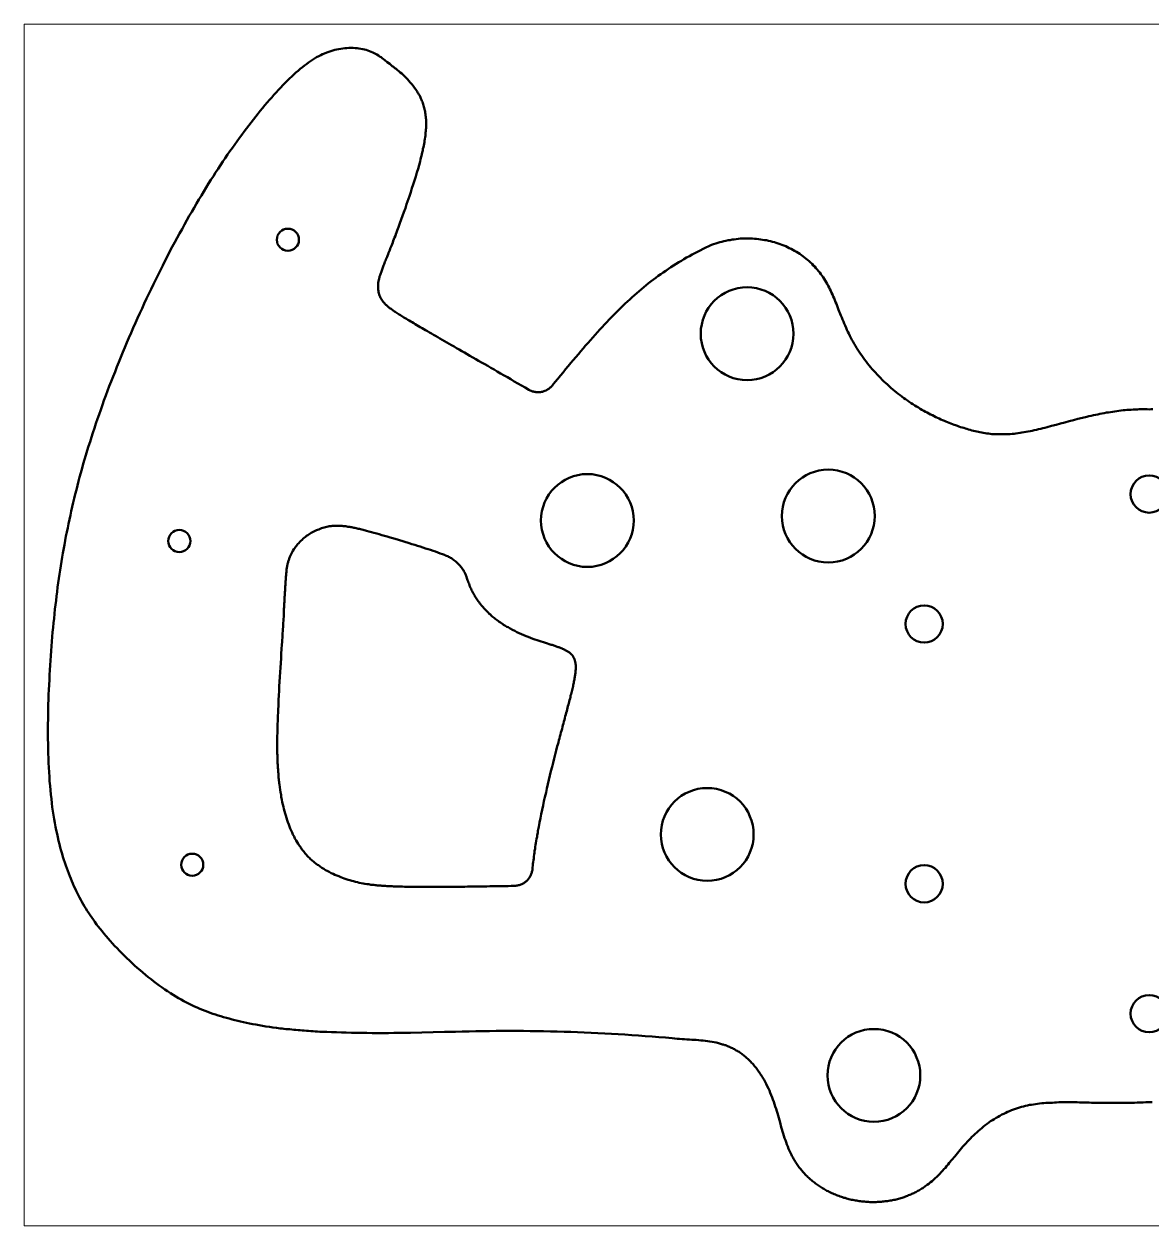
# Model space of a CAD drawing. Header units: inches. Extents: x 38 to 342, y -209 to -24.
# Drawn here: x 38.1 to 190, y -185.5 to -23.6 of the extents above; entities that cross this region are included whole.
import ezdxf

# ---------------------------------------------------------------- set-up
doc = ezdxf.new("R2010")
doc.units = ezdxf.units.IN
doc.header["$MEASUREMENT"] = 0
doc.layers.add('Layer 1', color=7, linetype='Continuous')

# ---------------------------------------------------------------- blocks, each defined once
blk = doc.blocks.new('block 2')
at = {"layer": 'Layer 1', "lineweight": 0}
blk.add_lwpolyline([(38.05, -185.54), (341.26, -185.54), (341.26, -23.57), (38.05, -23.57), (38.05, -185.54)], dxfattribs=at)
at = {"layer": 'Layer 1', "color": 7, "lineweight": 50, "true_color": 0xffffff}
for points in [[(109.28, -72.26), (109.21, -72.34), (109.13, -72.43), (109.04, -72.51), (108.96, -72.57), (108.87, -72.64), (108.79, -72.72), (108.7, -72.79), (108.6, -72.83), (108.51, -72.89), (108.41, -72.93), (108.3, -73), (108.22, -73.02), (108.11, -73.06), (108.01, -73.1), (107.9, -73.12), (107.77, -73.15), (107.67, -73.17), (107.56, -73.19), (107.46, -73.19), (107.35, -73.19), (107.22, -73.19), (107.12, -73.19), (107.01, -73.17), (106.91, -73.15), (106.8, -73.12), (106.69, -73.1), (106.59, -73.08), (106.48, -73.04), (106.38, -73), (106.27, -72.96), (106.16, -72.91), (106.08, -72.85), (105.57, -72.57), (105.09, -72.28), (104.6, -72), (104.11, -71.73), (103.65, -71.45), (103.18, -71.18), (102.74, -70.92), (102.27, -70.65), (101.83, -70.39), (101.4, -70.14), (100.96, -69.91), (100.53, -69.65), (100.13, -69.42), (99.71, -69.19), (99.31, -68.96), (98.93, -68.72), (98.52, -68.49), (98.14, -68.28), (97.78, -68.07), (97.4, -67.85), (97.04, -67.64), (96.68, -67.43), (96.34, -67.24), (96, -67.03), (95.67, -66.84), (95.35, -66.65), (95.01, -66.48), (94.71, -66.29), (94.4, -66.12), (94.1, -65.95), (93.8, -65.78), (93.51, -65.61), (93.23, -65.44), (92.96, -65.29), (92.68, -65.12), (92.43, -64.98), (92.17, -64.83), (91.92, -64.68), (91.69, -64.55), (91.45, -64.4), (91.22, -64.28), (90.99, -64.15), (90.78, -64.02), (90.57, -63.9), (90.35, -63.77), (90.16, -63.64), (89.97, -63.54), (89.78, -63.43), (89.59, -63.3), (89.42, -63.2), (89.25, -63.11), (89.08, -63.01), (88.91, -62.9), (88.77, -62.82), (88.62, -62.71), (88.47, -62.63), (88.34, -62.54), (88.22, -62.46), (88.07, -62.37), (87.96, -62.29), (87.83, -62.2), (87.73, -62.12), (87.62, -62.05), (87.52, -61.97), (87.41, -61.91), (87.31, -61.82), (87.22, -61.76), (87.14, -61.69), (87.05, -61.61), (86.97, -61.55), (86.88, -61.48), (86.82, -61.42), (86.76, -61.36), (86.69, -61.29), (86.63, -61.21), (86.56, -61.14), (86.46, -61.02), (86.35, -60.89), (86.25, -60.74), (86.16, -60.62), (86.1, -60.47), (86.04, -60.32), (85.97, -60.17), (85.91, -60.02), (85.87, -59.85), (85.82, -59.71), (85.8, -59.54), (85.78, -59.37), (85.76, -59.18), (85.76, -59.01), (85.76, -58.82), (85.76, -58.63), (85.78, -58.44), (85.82, -58.24), (85.87, -58.03), (85.89, -57.93), (85.91, -57.82), (85.93, -57.72), (85.97, -57.61), (85.99, -57.5), (86.04, -57.4), (86.08, -57.27), (86.12, -57.14), (86.16, -57.04), (86.2, -56.91), (86.25, -56.78), (86.29, -56.64), (86.35, -56.51), (86.4, -56.38), (86.46, -56.23), (86.5, -56.09), (86.56, -55.94), (86.63, -55.79), (86.69, -55.62), (86.76, -55.47), (86.82, -55.3), (86.88, -55.13), (86.97, -54.96), (87.03, -54.79), (87.11, -54.6), (87.18, -54.41), (87.26, -54.22), (87.33, -54.03), (87.41, -53.84), (87.5, -53.63), (87.58, -53.44), (87.64, -53.23), (87.73, -53.02), (87.81, -52.78), (87.9, -52.57), (87.98, -52.34), (88.09, -52.13), (88.17, -51.89), (88.26, -51.66), (88.34, -51.41), (88.53, -50.94), (88.7, -50.43), (88.89, -49.93), (89.06, -49.42), (89.25, -48.91), (89.44, -48.38), (89.61, -47.85), (89.99, -46.79), (90.16, -46.24), (90.33, -45.71), (90.5, -45.19), (90.67, -44.66), (90.84, -44.13), (90.99, -43.6), (91.14, -43.09), (91.28, -42.58), (91.41, -42.09), (91.48, -41.84), (91.54, -41.59), (91.6, -41.35), (91.67, -41.12), (91.71, -40.87), (91.77, -40.63), (91.81, -40.4), (91.86, -40.17), (91.92, -39.94), (91.96, -39.72), (92, -39.49), (92.03, -39.28), (92.07, -39.07), (92.09, -38.84), (92.13, -38.62), (92.15, -38.41), (92.17, -38.2), (92.19, -38.01), (92.19, -37.8), (92.22, -37.61), (92.22, -37.4), (92.24, -37.21), (92.24, -37.01), (92.24, -36.82), (92.22, -36.63), (92.22, -36.44), (92.19, -36.25), (92.19, -36.08), (92.17, -35.89), (92.15, -35.72), (92.11, -35.55), (92.09, -35.38), (92.07, -35.22), (92.03, -35.05), (91.98, -34.88), (91.94, -34.71), (91.9, -34.56), (91.84, -34.39), (91.79, -34.24), (91.73, -34.07), (91.67, -33.92), (91.6, -33.78), (91.54, -33.63), (91.48, -33.48), (91.41, -33.33), (91.33, -33.18), (91.26, -33.06), (91.18, -32.91), (91.09, -32.78), (91.01, -32.65), (90.84, -32.38), (90.67, -32.15), (90.48, -31.89), (90.29, -31.66), (90.1, -31.43), (89.91, -31.21), (89.72, -31), (89.53, -30.81), (89.32, -30.62), (89.13, -30.43), (88.94, -30.26), (88.74, -30.09), (88.55, -29.94), (88.36, -29.78), (88.19, -29.63), (88, -29.5), (87.83, -29.35), (87.67, -29.23), (87.5, -29.08), (87.33, -28.95), (86.99, -28.7), (86.65, -28.44), (86.33, -28.19), (86.16, -28.06), (85.97, -27.93), (85.8, -27.83), (85.61, -27.7), (85.42, -27.6), (85.23, -27.49), (85.04, -27.41), (84.83, -27.3), (84.62, -27.21), (84.38, -27.13), (84.17, -27.07), (83.94, -27), (83.69, -26.94), (83.43, -26.9), (83.18, -26.85), (82.92, -26.83), (82.67, -26.81), (82.39, -26.79), (82.12, -26.79), (81.84, -26.79), (81.57, -26.81), (81.29, -26.83), (81.02, -26.85), (80.74, -26.9), (80.47, -26.94), (80.19, -27), (79.92, -27.07), (79.66, -27.15), (79.39, -27.21), (79.11, -27.32), (78.84, -27.43), (78.56, -27.53), (78.29, -27.64), (78.03, -27.76), (77.76, -27.91), (77.48, -28.06), (77.21, -28.23), (76.93, -28.4), (76.66, -28.57), (76.38, -28.76), (76.11, -28.97), (75.83, -29.18), (75.56, -29.39), (75.26, -29.63), (74.99, -29.86), (74.69, -30.11), (74.41, -30.37), (74.12, -30.64), (73.82, -30.92), (73.53, -31.21), (73.23, -31.51), (72.93, -31.81), (72.64, -32.13), (72.34, -32.44), (72.04, -32.78), (71.73, -33.1), (71.43, -33.46), (71.13, -33.8), (70.82, -34.16), (70.52, -34.52), (70.2, -34.9), (69.89, -35.26), (69.59, -35.64), (69.27, -36.04), (68.95, -36.42), (68.64, -36.82), (68.34, -37.23), (68.02, -37.65), (67.71, -38.07), (67.39, -38.5), (67.07, -38.92), (66.75, -39.36), (66.44, -39.79), (66.12, -40.25), (65.8, -40.7), (65.48, -41.16), (65.17, -41.63), (64.85, -42.09), (64.53, -42.58), (64.21, -43.07), (63.87, -43.56), (63.56, -44.06), (63.24, -44.57), (62.92, -45.08), (62.58, -45.61), (62.27, -46.14), (61.95, -46.67), (61.61, -47.22), (61.29, -47.77), (60.97, -48.32), (60.64, -48.87), (60.32, -49.44), (59.98, -50.01), (59.66, -50.6), (59.34, -51.2), (59.01, -51.79), (58.69, -52.38), (58.37, -52.97), (58.03, -53.59), (57.71, -54.2), (57.4, -54.84), (57.08, -55.45), (56.74, -56.09), (56.42, -56.72), (56.11, -57.36), (55.79, -57.99), (55.49, -58.63), (55.17, -59.28), (54.86, -59.94), (54.56, -60.57), (54.24, -61.23), (53.95, -61.89), (53.65, -62.54), (53.35, -63.2), (53.06, -63.85), (52.76, -64.53), (52.47, -65.19), (52.19, -65.84), (51.91, -66.5), (51.62, -67.16), (51.36, -67.81), (51.09, -68.47), (50.81, -69.12), (50.56, -69.78), (50.31, -70.42), (50.05, -71.07), (49.8, -71.73), (49.54, -72.36), (49.31, -73), (49.06, -73.65), (48.82, -74.29), (48.61, -74.9), (48.38, -75.54), (48.17, -76.17), (47.96, -76.79), (47.74, -77.42), (47.53, -78.04), (47.32, -78.65), (47.13, -79.24), (46.94, -79.86), (46.75, -80.47), (46.56, -81.06), (46.39, -81.66), (46.22, -82.25), (46.03, -82.84), (45.88, -83.43), (45.71, -84.03), (45.54, -84.62), (45.4, -85.19), (45.25, -85.76), (45.1, -86.35), (44.95, -86.93), (44.82, -87.5), (44.68, -88.07), (44.55, -88.64), (44.42, -89.21), (44.29, -89.76), (44.17, -90.33), (44.04, -90.91), (43.93, -91.48), (43.81, -92.03), (43.7, -92.6), (43.49, -93.74), (43.3, -94.86), (43.19, -95.43), (43.11, -96.01), (43, -96.58), (42.92, -97.15), (42.83, -97.72), (42.75, -98.31), (42.66, -98.88), (42.58, -99.48), (42.52, -100.07), (42.43, -100.66), (42.37, -101.26), (42.28, -101.85), (42.22, -102.44), (42.16, -103.05), (42.09, -103.67), (42.03, -104.28), (41.97, -104.9), (41.9, -105.51), (41.86, -106.14), (41.8, -106.78), (41.75, -107.41), (41.69, -108.05), (41.65, -108.69), (41.61, -109.34), (41.56, -109.98), (41.52, -110.63), (41.48, -111.29), (41.46, -111.94), (41.42, -112.6), (41.39, -113.28), (41.35, -113.93), (41.33, -114.61), (41.31, -115.27), (41.31, -115.95), (41.29, -116.6), (41.29, -117.26), (41.27, -117.93), (41.27, -118.59), (41.27, -119.25), (41.27, -119.9), (41.29, -120.56), (41.29, -121.22), (41.31, -121.87), (41.33, -122.51), (41.35, -123.14), (41.39, -123.78), (41.42, -124.39), (41.46, -125.03), (41.5, -125.62), (41.56, -126.23), (41.61, -126.82), (41.67, -127.42), (41.73, -127.99), (41.8, -128.56), (41.86, -129.11), (41.95, -129.66), (42.03, -130.19), (42.11, -130.72), (42.2, -131.23), (42.28, -131.74), (42.39, -132.22), (42.5, -132.71), (42.6, -133.17), (42.71, -133.64), (42.81, -134.11), (42.94, -134.53), (43.05, -134.97), (43.17, -135.38), (43.3, -135.8), (43.43, -136.2), (43.55, -136.58), (43.68, -136.96), (43.81, -137.34), (43.93, -137.7), (44.08, -138.06), (44.21, -138.4), (44.36, -138.74), (44.49, -139.08), (44.63, -139.4), (44.78, -139.74), (44.93, -140.05), (45.08, -140.37), (45.23, -140.67), (45.37, -140.99), (45.54, -141.28), (45.69, -141.58), (45.86, -141.87), (46.03, -142.19), (46.2, -142.49), (46.39, -142.78), (46.58, -143.08), (46.77, -143.38), (46.96, -143.67), (47.17, -143.97), (47.39, -144.29), (47.6, -144.58), (47.83, -144.9), (48.06, -145.2), (48.32, -145.51), (48.57, -145.83), (48.82, -146.15), (49.1, -146.49), (49.37, -146.81), (49.67, -147.14), (49.97, -147.46), (50.26, -147.8), (50.58, -148.12), (50.9, -148.46), (51.24, -148.8), (51.58, -149.13), (51.91, -149.45), (52.25, -149.79), (52.61, -150.11), (52.95, -150.45), (53.31, -150.76), (53.69, -151.08), (54.05, -151.4), (54.41, -151.7), (54.79, -152.01), (55.17, -152.29), (55.53, -152.58), (55.92, -152.86), (56.28, -153.14), (56.66, -153.41), (57.04, -153.66), (57.4, -153.92), (57.78, -154.15), (58.14, -154.38), (58.52, -154.62), (58.88, -154.83), (59.24, -155.04), (59.6, -155.23), (59.96, -155.42), (60.32, -155.61), (60.68, -155.78), (61.04, -155.95), (61.4, -156.1), (61.74, -156.27), (62.1, -156.42), (62.46, -156.54), (62.82, -156.69), (63.15, -156.82), (63.51, -156.94), (63.87, -157.05), (64.23, -157.18), (64.59, -157.28), (64.95, -157.39), (65.33, -157.5), (65.69, -157.6), (66.08, -157.71), (66.46, -157.81), (66.84, -157.9), (67.24, -157.98), (67.64, -158.09), (68.04, -158.17), (68.45, -158.26), (68.87, -158.34), (69.29, -158.41), (69.74, -158.49), (70.18, -158.57), (70.65, -158.64), (71.11, -158.7), (71.58, -158.79), (72.07, -158.85), (72.57, -158.91), (72.83, -158.93), (73.08, -158.96), (73.34, -159), (73.61, -159.02), (73.86, -159.04), (74.14, -159.08), (74.41, -159.1), (74.69, -159.12), (74.97, -159.15), (75.24, -159.17), (75.54, -159.19), (75.81, -159.21), (76.11, -159.23), (76.4, -159.25), (76.7, -159.27), (77, -159.29), (77.29, -159.32), (77.59, -159.34), (77.91, -159.36), (78.23, -159.36), (78.84, -159.4), (79.49, -159.42), (80.15, -159.44), (80.81, -159.46), (81.48, -159.49), (82.16, -159.51), (82.86, -159.53), (83.56, -159.53), (84.26, -159.53), (84.98, -159.55), (85.7, -159.55), (86.44, -159.55), (87.16, -159.55), (87.9, -159.53), (88.66, -159.53), (89.4, -159.53), (90.14, -159.51), (91.67, -159.49), (93.17, -159.44), (94.69, -159.4), (96.2, -159.36)], [(190.18, -75.47), (189.92, -75.47), (189.67, -75.5), (189.39, -75.47), (189.14, -75.47), (188.86, -75.47), (188.61, -75.47), (188.33, -75.47), (188.08, -75.5), (187.8, -75.5), (187.53, -75.52), (187.25, -75.54), (186.98, -75.54), (186.7, -75.56), (186.43, -75.6), (186.15, -75.62), (185.88, -75.64), (185.6, -75.69), (185.33, -75.73), (185.03, -75.77), (184.76, -75.81), (184.48, -75.86), (184.19, -75.9), (183.91, -75.94), (183.61, -76), (183.32, -76.05), (183.04, -76.11), (182.75, -76.17), (182.45, -76.24), (182.15, -76.3), (181.86, -76.36), (181.56, -76.43), (181.26, -76.49), (180.67, -76.64), (180.08, -76.79), (179.49, -76.96), (178.89, -77.1), (178.3, -77.27), (177.71, -77.42), (177.12, -77.59), (176.52, -77.74), (175.93, -77.91), (175.63, -77.97), (175.34, -78.04), (175.06, -78.12), (174.77, -78.18), (174.49, -78.25), (174.19, -78.31), (173.92, -78.37), (173.64, -78.44), (173.35, -78.48), (173.07, -78.54), (172.8, -78.59), (172.52, -78.63), (172.27, -78.67), (171.99, -78.71), (171.72, -78.73), (171.46, -78.78), (171.21, -78.8), (170.93, -78.82), (170.68, -78.84), (170.43, -78.84), (170.17, -78.86), (169.92, -78.86), (169.69, -78.86), (169.43, -78.86), (169.2, -78.86), (168.95, -78.84), (168.71, -78.82), (168.48, -78.82), (168.25, -78.78), (168.01, -78.76), (167.78, -78.73), (167.55, -78.69), (167.32, -78.67), (167.1, -78.63), (166.87, -78.59), (166.66, -78.54), (166.43, -78.48), (166.21, -78.44), (165.98, -78.4), (165.77, -78.33), (165.56, -78.27), (165.33, -78.21), (165.11, -78.14), (164.9, -78.08), (164.69, -78.01), (164.46, -77.95), (164.25, -77.89), (164.03, -77.8), (163.82, -77.72), (163.59, -77.65), (163.38, -77.57), (163.17, -77.49), (162.93, -77.4), (162.72, -77.32), (162.51, -77.23), (162.28, -77.15), (162.07, -77.04), (161.83, -76.96), (161.6, -76.85), (161.39, -76.74), (161.16, -76.64), (160.92, -76.53), (160.69, -76.43), (160.46, -76.3), (160.22, -76.19), (159.99, -76.07), (159.76, -75.94), (159.53, -75.81), (159.29, -75.69), (159.04, -75.56), (158.81, -75.41), (158.57, -75.26), (158.32, -75.11), (158.09, -74.97), (157.83, -74.82), (157.58, -74.65), (157.35, -74.48), (157.09, -74.31), (156.84, -74.14), (156.61, -73.97), (156.35, -73.78), (156.1, -73.59), (155.86, -73.4), (155.61, -73.21), (155.36, -73), (155.12, -72.81), (154.87, -72.6), (154.64, -72.38), (154.4, -72.17), (154.15, -71.94), (153.92, -71.73), (153.68, -71.5), (153.45, -71.26), (153.22, -71.03), (153.01, -70.8), (152.77, -70.54), (152.56, -70.31), (152.33, -70.06), (152.12, -69.8), (151.93, -69.57), (151.72, -69.31), (151.53, -69.04), (151.31, -68.79), (151.12, -68.53), (150.93, -68.26), (150.76, -68), (150.59, -67.73), (150.4, -67.47), (150.23, -67.2), (150.09, -66.92), (149.92, -66.67), (149.77, -66.39), (149.62, -66.12), (149.47, -65.84), (149.34, -65.57), (149.2, -65.29), (149.07, -65.04), (148.94, -64.76), (148.82, -64.49), (148.71, -64.21), (148.58, -63.94), (148.48, -63.68), (148.35, -63.41), (148.24, -63.13), (148.14, -62.86), (148.03, -62.61), (147.82, -62.08), (147.63, -61.55), (147.52, -61.29), (147.42, -61.04), (147.31, -60.78), (147.21, -60.53), (147.1, -60.28), (147, -60.02), (146.87, -59.79), (146.76, -59.54), (146.66, -59.3), (146.53, -59.07), (146.4, -58.84), (146.28, -58.6), (146.15, -58.37), (146.02, -58.14), (145.87, -57.93), (145.73, -57.69), (145.58, -57.48), (145.43, -57.27), (145.28, -57.06), (145.11, -56.87), (144.94, -56.66), (144.77, -56.47), (144.6, -56.26), (144.41, -56.09), (144.24, -55.9), (144.05, -55.7), (143.84, -55.54), (143.65, -55.37), (143.44, -55.2), (143.23, -55.03), (143.02, -54.86), (142.8, -54.71), (142.59, -54.56), (142.36, -54.41), (142.13, -54.27), (141.89, -54.14), (141.66, -54.01), (141.43, -53.88), (141.17, -53.76), (140.94, -53.65), (140.69, -53.52), (140.43, -53.42), (140.18, -53.33), (139.93, -53.23), (139.67, -53.14), (139.42, -53.06), (139.16, -52.97), (138.89, -52.91), (138.63, -52.85), (138.38, -52.78), (138.11, -52.72), (137.83, -52.68), (137.58, -52.64), (137.3, -52.59), (137.03, -52.55), (136.77, -52.53), (136.5, -52.51), (136.22, -52.49), (135.95, -52.47), (135.67, -52.47), (135.4, -52.47), (135.12, -52.47), (134.85, -52.49), (134.57, -52.49), (134.3, -52.53), (134.02, -52.55), (133.75, -52.59), (133.47, -52.61), (133.19, -52.68), (132.92, -52.72), (132.64, -52.78), (132.37, -52.85), (132.09, -52.91), (131.82, -52.97), (131.54, -53.06), (131.27, -53.14), (130.97, -53.25), (130.7, -53.33), (130.32, -53.52), (129.94, -53.69), (129.55, -53.88), (129.17, -54.07), (128.81, -54.27), (128.43, -54.46), (128.07, -54.65), (127.71, -54.86), (127.33, -55.05), (126.97, -55.26), (126.63, -55.47), (126.27, -55.68), (125.91, -55.9), (125.57, -56.13), (125.21, -56.34), (124.88, -56.57), (124.54, -56.81), (124.2, -57.04), (123.86, -57.27), (123.52, -57.5), (123.2, -57.76), (122.87, -58.01), (122.55, -58.24), (122.21, -58.5), (121.89, -58.77), (121.57, -59.03), (121.26, -59.28), (120.94, -59.56), (120.62, -59.83), (120.3, -60.11), (119.99, -60.38), (119.67, -60.68), (119.37, -60.95), (119.06, -61.25), (118.76, -61.55), (118.44, -61.84), (118.12, -62.16), (117.83, -62.46), (117.51, -62.77), (117.21, -63.09), (116.9, -63.41), (116.58, -63.75), (116.28, -64.07), (115.97, -64.4), (115.65, -64.74), (115.33, -65.1), (115.01, -65.44), (114.7, -65.8), (114.38, -66.16), (114.06, -66.54), (113.72, -66.9), (113.4, -67.28), (113.07, -67.66), (112.75, -68.07), (112.41, -68.45), (112.07, -68.85), (111.73, -69.25), (111.39, -69.67), (111.03, -70.1), (110.69, -70.52), (110.33, -70.94), (110, -71.37), (109.64, -71.81), (109.28, -72.26)], [(106.57, -137.47), (106.55, -137.58), (106.52, -137.68), (106.5, -137.81), (106.48, -137.92), (106.44, -138.02), (106.4, -138.13), (106.36, -138.23), (106.31, -138.34), (106.25, -138.42), (106.19, -138.53), (106.14, -138.64), (106.06, -138.72), (106, -138.8), (105.93, -138.89), (105.85, -138.97), (105.76, -139.06), (105.68, -139.12), (105.59, -139.21), (105.49, -139.27), (105.4, -139.33), (105.3, -139.38), (105.21, -139.44), (105.11, -139.48), (105, -139.52), (104.89, -139.57), (104.79, -139.61), (104.68, -139.63), (104.56, -139.67), (104.45, -139.67), (104.34, -139.69), (104.24, -139.72), (104.11, -139.72), (103.69, -139.72), (103.27, -139.74), (102.84, -139.74), (102.42, -139.74), (102.02, -139.76), (101.61, -139.76), (101.21, -139.76), (100.81, -139.76), (100.41, -139.78), (100.03, -139.78), (99.65, -139.78), (99.26, -139.78), (98.9, -139.8), (98.52, -139.8), (98.16, -139.8), (97.8, -139.8), (97.47, -139.82), (97.11, -139.82), (96.77, -139.82), (96.43, -139.82), (96.11, -139.82), (95.77, -139.82), (95.45, -139.82), (95.14, -139.84), (94.82, -139.84), (94.5, -139.84), (94.21, -139.84), (93.91, -139.84), (93.61, -139.84), (93.32, -139.84), (93.04, -139.84), (92.75, -139.84), (92.47, -139.84), (92.19, -139.84), (91.94, -139.84), (91.67, -139.84), (91.41, -139.84), (91.16, -139.84), (90.9, -139.84), (90.67, -139.84), (90.42, -139.82), (90.18, -139.82), (89.95, -139.82), (89.74, -139.82), (89.51, -139.82), (89.3, -139.82), (89.06, -139.8), (88.85, -139.8), (88.66, -139.8), (88.45, -139.8), (88.26, -139.78), (88.05, -139.78), (87.86, -139.78), (87.67, -139.76), (87.47, -139.76), (87.31, -139.76), (87.11, -139.74), (86.95, -139.74), (86.78, -139.72), (86.61, -139.72), (86.44, -139.69), (86.27, -139.69), (86.12, -139.67), (85.95, -139.67), (85.8, -139.65), (85.65, -139.65), (85.51, -139.63), (85.36, -139.61), (85.21, -139.59), (85.06, -139.59), (84.91, -139.57), (84.79, -139.55), (84.51, -139.5), (84.24, -139.48), (83.98, -139.42), (83.73, -139.38), (83.47, -139.33), (83.22, -139.29), (82.97, -139.23), (82.71, -139.16), (82.46, -139.1), (82.23, -139.04), (81.97, -138.95), (81.72, -138.89), (81.46, -138.8), (81.21, -138.72), (80.98, -138.61), (80.72, -138.53), (80.45, -138.42), (80.19, -138.32), (79.94, -138.21), (79.69, -138.09), (79.43, -137.98), (79.18, -137.83), (78.92, -137.7), (78.69, -137.58), (78.44, -137.43), (78.18, -137.26), (77.95, -137.11), (77.72, -136.94), (77.59, -136.86), (77.48, -136.77), (77.38, -136.69), (77.25, -136.6), (77.15, -136.52), (77.04, -136.43), (76.93, -136.33), (76.83, -136.24), (76.72, -136.14), (76.62, -136.05), (76.51, -135.95), (76.4, -135.84), (76.3, -135.74), (76.21, -135.65), (76.11, -135.55), (76.02, -135.44), (75.92, -135.33), (75.83, -135.23), (75.75, -135.1), (75.66, -135), (75.56, -134.89), (75.47, -134.76), (75.39, -134.66), (75.33, -134.55), (75.24, -134.42), (75.16, -134.3), (75.01, -134.06), (74.84, -133.81), (74.71, -133.58), (74.56, -133.32), (74.44, -133.05), (74.29, -132.79), (74.18, -132.52), (74.06, -132.26), (73.93, -131.99), (73.82, -131.69), (73.72, -131.42), (73.61, -131.14), (73.53, -130.85), (73.42, -130.55), (73.34, -130.25), (73.25, -129.96), (73.17, -129.66), (73.08, -129.34), (73, -129.05), (72.93, -128.73), (72.85, -128.41), (72.79, -128.09), (72.72, -127.78), (72.68, -127.44), (72.62, -127.1), (72.55, -126.76), (72.51, -126.42), (72.47, -126.06), (72.45, -125.89), (72.43, -125.7), (72.4, -125.53), (72.38, -125.34), (72.36, -125.15), (72.34, -124.96), (72.32, -124.79), (72.32, -124.58), (72.3, -124.39), (72.28, -124.2), (72.28, -124.01), (72.26, -123.8), (72.23, -123.59), (72.23, -123.4), (72.21, -123.18), (72.21, -122.97), (72.21, -122.76), (72.19, -122.55), (72.19, -122.32), (72.19, -122.1), (72.17, -121.87), (72.17, -121.64), (72.17, -121.41), (72.17, -121.17), (72.17, -120.94), (72.17, -120.71), (72.17, -120.45), (72.17, -120.2), (72.17, -119.97), (72.17, -119.71), (72.17, -119.46), (72.19, -119.18), (72.19, -118.93), (72.19, -118.68), (72.21, -118.4), (72.21, -118.13), (72.21, -117.85), (72.23, -117.58), (72.23, -117.3), (72.26, -117), (72.26, -116.73), (72.28, -116.43), (72.28, -116.16), (72.3, -115.86), (72.32, -115.56), (72.32, -115.27), (72.34, -114.97), (72.36, -114.65), (72.38, -114.06), (72.43, -113.45), (72.45, -112.81), (72.49, -112.2), (72.53, -111.56), (72.62, -110.29), (72.66, -109.68), (72.68, -109.04), (72.72, -108.41), (72.76, -107.8), (72.81, -107.18), (72.83, -106.89), (72.85, -106.57), (72.87, -106.27), (72.87, -105.98), (72.89, -105.68), (72.91, -105.4), (72.93, -105.11), (72.95, -104.81), (72.98, -104.54), (72.98, -104.26), (73, -103.99), (73.02, -103.71), (73.04, -103.44), (73.04, -103.18), (73.06, -102.93), (73.08, -102.65), (73.08, -102.4), (73.1, -102.17), (73.12, -101.91), (73.12, -101.68), (73.14, -101.45), (73.14, -101.21), (73.17, -100.98), (73.17, -100.77), (73.19, -100.56), (73.19, -100.35), (73.21, -100.13), (73.23, -99.92), (73.23, -99.73), (73.25, -99.54), (73.25, -99.35), (73.27, -99.16), (73.27, -98.99), (73.29, -98.82), (73.29, -98.65), (73.31, -98.48), (73.31, -98.31), (73.34, -98.17), (73.34, -98.02), (73.36, -97.87), (73.38, -97.72), (73.38, -97.57), (73.4, -97.42), (73.42, -97.3), (73.42, -97.17), (73.44, -97.04), (73.46, -96.92), (73.48, -96.79), (73.5, -96.68), (73.53, -96.56), (73.55, -96.45), (73.57, -96.32), (73.61, -96.22), (73.63, -96.11), (73.65, -96.01), (73.7, -95.9), (73.72, -95.79), (73.76, -95.69), (73.78, -95.58), (73.82, -95.5), (73.86, -95.39), (73.91, -95.29), (73.95, -95.2), (73.99, -95.1), (74.03, -95.01), (74.08, -94.91), (74.14, -94.82), (74.18, -94.74), (74.29, -94.55), (74.41, -94.36), (74.52, -94.19), (74.65, -94.02), (74.8, -93.85), (74.92, -93.68), (75.07, -93.51), (75.2, -93.36), (75.35, -93.21), (75.52, -93.06), (75.66, -92.92), (75.81, -92.79), (75.96, -92.66), (76.13, -92.56), (76.28, -92.45), (76.45, -92.34), (76.62, -92.24), (76.76, -92.13), (76.93, -92.05), (77.1, -91.96), (77.27, -91.88), (77.44, -91.79), (77.61, -91.73), (77.78, -91.67), (77.95, -91.58), (78.12, -91.52), (78.31, -91.48), (78.5, -91.41), (78.67, -91.37), (78.86, -91.31), (79.05, -91.29), (79.16, -91.26), (79.26, -91.24), (79.37, -91.22), (79.45, -91.22), (79.56, -91.2), (79.66, -91.2), (79.77, -91.18), (79.88, -91.18), (79.98, -91.18), (80.11, -91.18), (80.21, -91.18), (80.32, -91.18), (80.45, -91.18), (80.55, -91.18), (80.68, -91.18), (80.79, -91.2), (80.91, -91.2), (81.04, -91.22), (81.17, -91.22), (81.29, -91.24), (81.42, -91.26), (81.55, -91.29), (81.68, -91.31), (81.82, -91.33), (81.95, -91.35), (82.08, -91.37), (82.23, -91.39), (82.37, -91.41), (82.5, -91.46), (82.65, -91.48), (82.8, -91.52), (82.95, -91.54), (83.09, -91.58), (83.26, -91.62), (83.41, -91.65), (83.56, -91.69), (83.73, -91.73), (83.88, -91.77), (84.05, -91.82), (84.19, -91.86), (84.53, -91.94), (84.87, -92.05), (85.21, -92.13), (85.57, -92.24), (85.91, -92.32), (86.27, -92.43), (86.63, -92.53), (86.99, -92.64), (87.37, -92.75), (87.73, -92.85), (88.49, -93.09), (89.23, -93.3), (89.97, -93.53), (90.33, -93.66), (90.71, -93.76), (91.07, -93.87), (91.43, -94), (91.79, -94.1), (92.13, -94.23), (92.49, -94.33), (92.83, -94.44), (93.17, -94.57), (93.49, -94.67), (93.8, -94.78), (94.12, -94.91), (94.44, -95.01), (94.73, -95.12)], [(94.73, -95.12), (94.86, -95.18), (94.99, -95.22), (95.14, -95.29), (95.26, -95.35), (95.39, -95.41), (95.52, -95.5), (95.65, -95.56), (95.75, -95.65), (95.88, -95.73), (95.98, -95.82), (96.11, -95.9), (96.22, -95.99), (96.32, -96.09), (96.43, -96.18), (96.53, -96.28), (96.64, -96.39), (96.72, -96.49), (96.83, -96.6), (96.92, -96.7), (97, -96.83), (97.08, -96.94), (97.17, -97.06), (97.25, -97.19), (97.32, -97.3), (97.4, -97.42), (97.47, -97.55), (97.53, -97.7), (97.57, -97.83), (97.63, -97.95), (97.68, -98.08), (97.74, -98.23), (97.78, -98.36), (97.83, -98.52), (97.89, -98.69), (97.95, -98.86), (98.02, -99.03), (98.08, -99.2), (98.14, -99.37), (98.21, -99.54), (98.29, -99.69), (98.35, -99.86), (98.44, -100.01), (98.52, -100.18), (98.61, -100.32), (98.69, -100.47), (98.78, -100.62), (98.86, -100.77), (98.97, -100.92), (99.05, -101.06), (99.16, -101.21), (99.26, -101.36), (99.37, -101.49), (99.48, -101.64), (99.58, -101.76), (99.69, -101.91), (99.79, -102.04), (99.9, -102.17), (100.03, -102.29), (100.13, -102.44), (100.26, -102.57), (100.39, -102.67), (100.51, -102.8), (100.62, -102.93), (100.75, -103.05), (100.89, -103.16), (101.02, -103.29), (101.15, -103.39), (101.28, -103.5), (101.42, -103.61), (101.55, -103.71), (101.68, -103.82), (101.83, -103.92), (101.97, -104.03), (102.1, -104.13), (102.25, -104.24), (102.4, -104.32), (102.55, -104.43), (102.67, -104.52), (102.82, -104.62), (102.97, -104.71), (103.12, -104.79), (103.27, -104.87), (103.56, -105.04), (103.88, -105.21), (104.18, -105.36), (104.47, -105.51), (104.79, -105.66), (105.09, -105.79), (105.4, -105.91), (105.7, -106.04), (106, -106.17), (106.29, -106.27), (106.61, -106.4), (106.88, -106.5), (107.18, -106.59), (107.48, -106.7), (107.75, -106.78), (108.03, -106.89), (108.3, -106.97), (108.58, -107.06), (108.83, -107.14), (109.09, -107.22), (109.21, -107.25), (109.34, -107.29), (109.45, -107.33), (109.57, -107.37), (109.68, -107.41), (109.81, -107.46), (109.91, -107.5), (110.02, -107.54), (110.12, -107.56), (110.23, -107.61), (110.33, -107.65), (110.44, -107.69), (110.55, -107.73), (110.63, -107.77), (110.74, -107.82), (110.82, -107.86), (110.91, -107.9), (110.99, -107.94), (111.08, -107.99), (111.16, -108.03), (111.24, -108.09), (111.31, -108.13), (111.39, -108.18), (111.46, -108.22), (111.54, -108.28), (111.6, -108.33), (111.67, -108.39), (111.73, -108.43), (111.77, -108.49), (111.84, -108.56), (111.88, -108.6), (111.94, -108.66), (111.99, -108.73), (112.03, -108.79), (112.07, -108.85), (112.11, -108.94), (112.16, -109), (112.18, -109.07), (112.22, -109.15), (112.24, -109.21), (112.26, -109.3), (112.28, -109.38), (112.3, -109.47), (112.32, -109.55), (112.35, -109.64), (112.37, -109.72), (112.37, -109.83), (112.39, -109.91), (112.39, -110.02), (112.39, -110.12), (112.39, -110.23), (112.39, -110.34), (112.39, -110.44), (112.39, -110.57), (112.37, -110.67), (112.37, -110.8), (112.35, -110.93), (112.35, -111.06), (112.32, -111.18), (112.3, -111.31), (112.28, -111.44), (112.26, -111.58), (112.24, -111.73), (112.22, -111.88), (112.18, -112.03), (112.16, -112.18), (112.13, -112.33), (112.09, -112.49), (112.05, -112.66), (112.03, -112.81), (111.99, -112.98), (111.94, -113.17), (111.9, -113.34), (111.86, -113.53), (111.82, -113.7), (111.77, -113.89), (111.71, -114.08), (111.67, -114.27), (111.63, -114.48), (111.56, -114.67), (111.52, -114.89), (111.46, -115.08), (111.41, -115.29), (111.35, -115.5), (111.29, -115.73), (111.24, -115.95), (111.18, -116.18), (111.12, -116.39), (111.05, -116.62), (110.99, -116.86), (110.93, -117.09), (110.86, -117.32), (110.8, -117.58), (110.74, -117.81), (110.67, -118.06), (110.61, -118.29), (110.55, -118.55), (110.46, -118.8), (110.4, -119.06), (110.33, -119.31), (110.27, -119.59), (110.19, -119.84), (110.12, -120.09), (110.06, -120.37), (109.98, -120.64), (109.91, -120.9), (109.76, -121.45), (109.64, -122), (109.49, -122.55), (109.34, -123.12), (109.21, -123.69), (109.06, -124.26), (108.92, -124.84), (108.79, -125.41), (108.64, -126), (108.51, -126.57), (108.39, -127.14), (108.24, -127.74), (108.11, -128.31), (107.99, -128.9), (107.88, -129.47), (107.75, -130.04), (107.65, -130.61), (107.52, -131.19), (107.41, -131.74), (107.31, -132.31), (107.27, -132.58), (107.22, -132.86), (107.18, -133.11), (107.12, -133.39), (107.08, -133.66), (107.03, -133.94), (106.99, -134.19), (106.95, -134.47), (106.91, -134.72), (106.86, -134.97), (106.84, -135.25), (106.8, -135.5), (106.76, -135.76), (106.74, -136.01), (106.69, -136.24), (106.67, -136.5), (106.63, -136.75), (106.61, -136.98), (106.59, -137.24), (106.57, -137.47)], [(96.2, -159.36), (97.11, -159.34), (98.02, -159.32), (98.93, -159.29), (99.86, -159.27), (100.77, -159.27), (101.68, -159.25), (102.59, -159.25), (103.5, -159.25), (104.41, -159.25), (105.34, -159.25), (106.25, -159.27), (107.16, -159.27), (108.07, -159.29), (108.98, -159.32), (109.89, -159.34), (110.82, -159.36), (111.73, -159.4), (112.64, -159.42), (113.55, -159.46), (114.46, -159.51), (115.37, -159.55), (116.3, -159.59), (117.21, -159.63), (118.12, -159.7), (119.03, -159.76), (119.94, -159.82), (120.85, -159.89), (121.76, -159.95), (122.68, -160.01), (123.59, -160.1), (124.5, -160.16), (125.41, -160.25), (125.74, -160.29), (126.08, -160.31), (126.4, -160.33), (126.74, -160.35), (127.06, -160.37), (127.37, -160.4), (127.71, -160.42), (128.03, -160.44), (128.33, -160.46), (128.64, -160.48), (128.96, -160.5), (129.26, -160.54), (129.58, -160.56), (129.87, -160.61), (130.17, -160.63), (130.46, -160.69), (130.76, -160.73), (131.06, -160.78), (131.33, -160.84), (131.48, -160.88), (131.63, -160.9), (131.76, -160.95), (131.9, -160.99), (132.03, -161.03), (132.18, -161.07), (132.33, -161.11), (132.45, -161.16), (132.58, -161.2), (132.73, -161.24), (132.86, -161.31), (132.98, -161.35), (133.13, -161.41), (133.26, -161.47), (133.39, -161.54), (133.51, -161.6), (133.64, -161.67), (133.77, -161.73), (133.89, -161.79), (134.02, -161.88), (134.15, -161.94), (134.27, -162.02), (134.4, -162.09), (134.51, -162.17), (134.63, -162.26), (134.76, -162.34), (134.87, -162.43), (134.99, -162.53), (135.1, -162.62), (135.23, -162.7), (135.33, -162.81), (135.44, -162.91), (135.57, -163), (135.67, -163.1), (135.78, -163.21), (135.88, -163.32), (135.99, -163.42), (136.09, -163.55), (136.2, -163.66), (136.31, -163.76), (136.41, -163.89), (136.5, -164.01), (136.6, -164.12), (136.71, -164.25), (136.79, -164.37), (136.9, -164.5), (136.98, -164.63), (137.07, -164.76), (137.17, -164.88), (137.26, -165.03), (137.34, -165.16), (137.43, -165.28), (137.51, -165.43), (137.6, -165.56), (137.77, -165.84), (137.91, -166.13), (138.06, -166.41), (138.21, -166.7), (138.36, -167), (138.49, -167.3), (138.61, -167.59), (138.74, -167.91), (138.87, -168.21), (138.97, -168.5), (139.08, -168.82), (139.18, -169.14), (139.29, -169.43), (139.4, -169.75), (139.48, -170.05), (139.57, -170.36), (139.67, -170.66), (139.76, -170.98), (139.93, -171.59), (140.1, -172.21), (140.18, -172.5), (140.26, -172.8), (140.35, -173.1), (140.45, -173.39), (140.54, -173.69), (140.65, -173.98), (140.75, -174.26), (140.86, -174.56), (140.96, -174.83), (141.07, -175.13), (141.2, -175.4), (141.32, -175.68), (141.47, -175.95), (141.53, -176.08), (141.6, -176.23), (141.68, -176.36), (141.75, -176.48), (141.83, -176.63), (141.92, -176.76), (142, -176.88), (142.06, -177.01), (142.15, -177.14), (142.25, -177.26), (142.34, -177.39), (142.42, -177.52), (142.51, -177.65), (142.61, -177.77), (142.72, -177.9), (142.8, -178.03), (142.91, -178.13), (143.02, -178.26), (143.12, -178.39), (143.23, -178.49), (143.33, -178.62), (143.46, -178.73), (143.57, -178.83), (143.69, -178.96), (143.8, -179.06), (143.93, -179.17), (144.05, -179.28), (144.16, -179.38), (144.29, -179.49), (144.43, -179.59), (144.56, -179.7), (144.69, -179.81), (144.82, -179.89), (144.96, -180), (145.09, -180.08), (145.24, -180.19), (145.39, -180.27), (145.51, -180.38), (145.66, -180.46), (145.81, -180.55), (145.96, -180.63), (146.11, -180.72), (146.25, -180.8), (146.42, -180.86), (146.57, -180.95), (146.72, -181.03), (146.89, -181.1), (147.04, -181.18), (147.21, -181.24), (147.38, -181.31), (147.52, -181.37), (147.69, -181.43), (147.86, -181.5), (148.03, -181.56), (148.2, -181.63), (148.35, -181.67), (148.52, -181.73), (148.69, -181.77), (148.88, -181.82), (149.05, -181.88), (149.22, -181.92), (149.39, -181.96), (149.56, -182.01), (149.73, -182.03), (149.92, -182.07), (150.09, -182.11), (150.26, -182.13), (150.42, -182.15), (150.61, -182.2), (150.78, -182.22), (150.95, -182.24), (151.14, -182.26), (151.31, -182.26), (151.48, -182.28), (151.67, -182.3), (151.84, -182.3), (152.01, -182.32), (152.18, -182.32), (152.37, -182.32), (152.54, -182.32), (152.71, -182.32), (152.88, -182.32), (153.07, -182.3), (153.24, -182.3), (153.41, -182.28), (153.58, -182.28), (153.75, -182.26), (153.92, -182.24), (154.09, -182.22), (154.26, -182.2), (154.43, -182.18), (154.59, -182.15), (154.76, -182.13), (154.93, -182.09), (155.08, -182.07), (155.25, -182.03), (155.42, -182.01), (155.57, -181.96), (155.74, -181.92), (155.89, -181.88), (156.05, -181.84), (156.2, -181.79), (156.37, -181.73), (156.52, -181.69), (156.67, -181.65), (156.82, -181.58), (156.96, -181.52), (157.11, -181.48), (157.26, -181.41), (157.41, -181.35), (157.56, -181.29), (157.68, -181.22), (157.83, -181.16), (157.96, -181.1), (158.11, -181.03), (158.23, -180.97), (158.38, -180.88), (158.51, -180.82), (158.64, -180.74), (158.76, -180.67), (158.89, -180.59), (159.02, -180.5), (159.15, -180.44), (159.27, -180.36), (159.4, -180.27), (159.5, -180.19), (159.63, -180.1), (159.76, -180.02), (159.97, -179.85), (160.2, -179.66), (160.42, -179.49), (160.65, -179.3), (160.84, -179.11), (161.05, -178.92), (161.26, -178.7), (161.45, -178.51), (161.64, -178.3), (161.83, -178.11), (162.02, -177.9), (162.21, -177.69), (162.38, -177.48), (162.57, -177.26), (162.74, -177.03), (163.1, -176.61), (163.46, -176.16), (163.84, -175.72), (164.01, -175.51), (164.2, -175.28), (164.39, -175.06), (164.58, -174.83), (164.78, -174.62), (164.97, -174.41), (165.18, -174.17), (165.37, -173.96), (165.58, -173.75), (165.79, -173.54), (166, -173.33), (166.21, -173.14), (166.45, -172.93), (166.66, -172.74), (166.89, -172.54), (167.13, -172.35), (167.36, -172.16), (167.59, -171.97), (167.82, -171.8), (168.06, -171.61), (168.31, -171.44), (168.56, -171.27), (168.8, -171.13), (169.05, -170.98), (169.31, -170.83), (169.56, -170.68), (169.81, -170.53), (170.07, -170.41), (170.34, -170.28), (170.6, -170.17), (170.85, -170.05), (171.13, -169.94), (171.38, -169.86), (171.65, -169.75), (171.91, -169.67), (172.18, -169.58), (172.46, -169.5), (172.73, -169.43), (172.99, -169.37), (173.26, -169.31), (173.54, -169.24), (173.81, -169.2), (174.09, -169.16), (174.36, -169.12), (174.64, -169.07), (174.91, -169.03), (175.21, -169.01), (175.49, -168.99), (175.76, -168.97), (176.06, -168.95), (176.33, -168.93), (176.63, -168.93), (176.93, -168.9), (177.2, -168.9), (177.5, -168.88), (177.79, -168.88), (178.11, -168.88), (178.41, -168.88), (178.7, -168.88), (179.02, -168.88), (179.32, -168.88), (179.63, -168.88), (179.95, -168.88), (180.27, -168.9), (180.59, -168.9), (180.93, -168.9), (181.24, -168.9), (181.58, -168.9), (181.9, -168.93), (182.24, -168.93), (182.58, -168.93), (182.92, -168.93), (183.28, -168.93), (183.61, -168.93), (183.97, -168.93), (184.33, -168.95), (184.69, -168.95), (185.05, -168.95), (185.41, -168.95), (185.79, -168.93), (186.15, -168.93), (186.53, -168.93), (186.92, -168.93), (187.3, -168.93), (187.68, -168.93), (188.06, -168.9), (188.46, -168.9), (188.86, -168.9), (189.24, -168.88), (189.67, -168.88)], [(189.67, -168.88), (190.07, -168.88)]]:
    blk.add_lwpolyline(points, dxfattribs=at)
for points in [[(75.09, -52.65), (75.09, -51.82), (74.42, -51.15), (73.6, -51.15), (72.78, -51.15), (72.11, -51.82), (72.11, -52.65), (72.11, -53.47), (72.78, -54.14), (73.6, -54.14), (74.42, -54.14), (75.09, -53.47), (75.09, -52.65)], [(141.75, -65.3), (141.75, -61.85), (138.95, -59.05), (135.49, -59.05), (132.04, -59.05), (129.24, -61.85), (129.24, -65.3), (129.24, -68.76), (132.04, -71.56), (135.49, -71.56), (138.95, -71.56), (141.75, -68.76), (141.75, -65.3)], [(120.22, -90.47), (120.22, -87.02), (117.42, -84.22), (113.96, -84.22), (110.51, -84.22), (107.71, -87.02), (107.71, -90.47), (107.71, -93.93), (110.51, -96.73), (113.96, -96.73), (117.42, -96.73), (120.22, -93.93), (120.22, -90.47)], [(152.69, -89.88), (152.69, -86.42), (149.89, -83.62), (146.43, -83.62), (142.98, -83.62), (140.18, -86.42), (140.18, -89.88), (140.18, -93.33), (142.98, -96.13), (146.43, -96.13), (149.89, -96.13), (152.69, -93.33), (152.69, -89.88)], [(192.19, -86.92), (192.19, -85.53), (191.06, -84.41), (189.68, -84.41), (188.29, -84.41), (187.17, -85.53), (187.17, -86.92), (187.17, -88.3), (188.29, -89.42), (189.68, -89.42), (191.06, -89.42), (192.19, -88.3), (192.19, -86.92)], [(60.47, -93.24), (60.47, -92.42), (59.8, -91.75), (58.97, -91.75), (58.15, -91.75), (57.48, -92.42), (57.48, -93.24), (57.48, -94.07), (58.15, -94.74), (58.97, -94.74), (59.8, -94.74), (60.47, -94.07), (60.47, -93.24)], [(161.85, -104.42), (161.85, -103.03), (160.73, -101.91), (159.35, -101.91), (157.96, -101.91), (156.84, -103.03), (156.84, -104.42), (156.84, -105.81), (157.96, -106.93), (159.35, -106.93), (160.73, -106.93), (161.85, -105.81), (161.85, -104.42)], [(136.37, -132.78), (136.37, -129.33), (133.57, -126.53), (130.12, -126.53), (126.66, -126.53), (123.86, -129.33), (123.86, -132.78), (123.86, -136.24), (126.66, -139.04), (130.12, -139.04), (133.57, -139.04), (136.37, -136.24), (136.37, -132.78)], [(62.2, -136.87), (62.2, -136.04), (61.53, -135.38), (60.71, -135.38), (59.89, -135.38), (59.22, -136.04), (59.22, -136.87), (59.22, -137.69), (59.89, -138.36), (60.71, -138.36), (61.53, -138.36), (62.2, -137.69), (62.2, -136.87)], [(161.85, -139.43), (161.85, -138.04), (160.73, -136.92), (159.35, -136.92), (157.96, -136.92), (156.84, -138.04), (156.84, -139.43), (156.84, -140.81), (157.96, -141.94), (159.35, -141.94), (160.73, -141.94), (161.85, -140.81), (161.85, -139.43)], [(192.19, -156.93), (192.19, -155.55), (191.06, -154.43), (189.68, -154.43), (188.29, -154.43), (187.17, -155.55), (187.17, -156.93), (187.17, -158.32), (188.29, -159.44), (189.68, -159.44), (191.06, -159.44), (192.19, -158.32), (192.19, -156.93)], [(158.83, -165.25), (158.83, -161.8), (156.03, -159), (152.57, -159), (149.12, -159), (146.32, -161.8), (146.32, -165.25), (146.32, -168.71), (149.12, -171.51), (152.57, -171.51), (156.03, -171.51), (158.83, -168.71), (158.83, -165.25)]]:
    blk.add_open_spline(points, degree=3, knots=[0, 0, 0, 0, 1, 1, 1, 2, 2, 2, 3, 3, 3, 4, 4, 4, 4], dxfattribs=at)

msp = doc.modelspace()

# ---------------------------------------------------------------- block references
at = {"layer": 'Layer 1'}
msp.add_blockref('block 2', (0, 0), dxfattribs=at)

doc.saveas('drawing.dxf')
